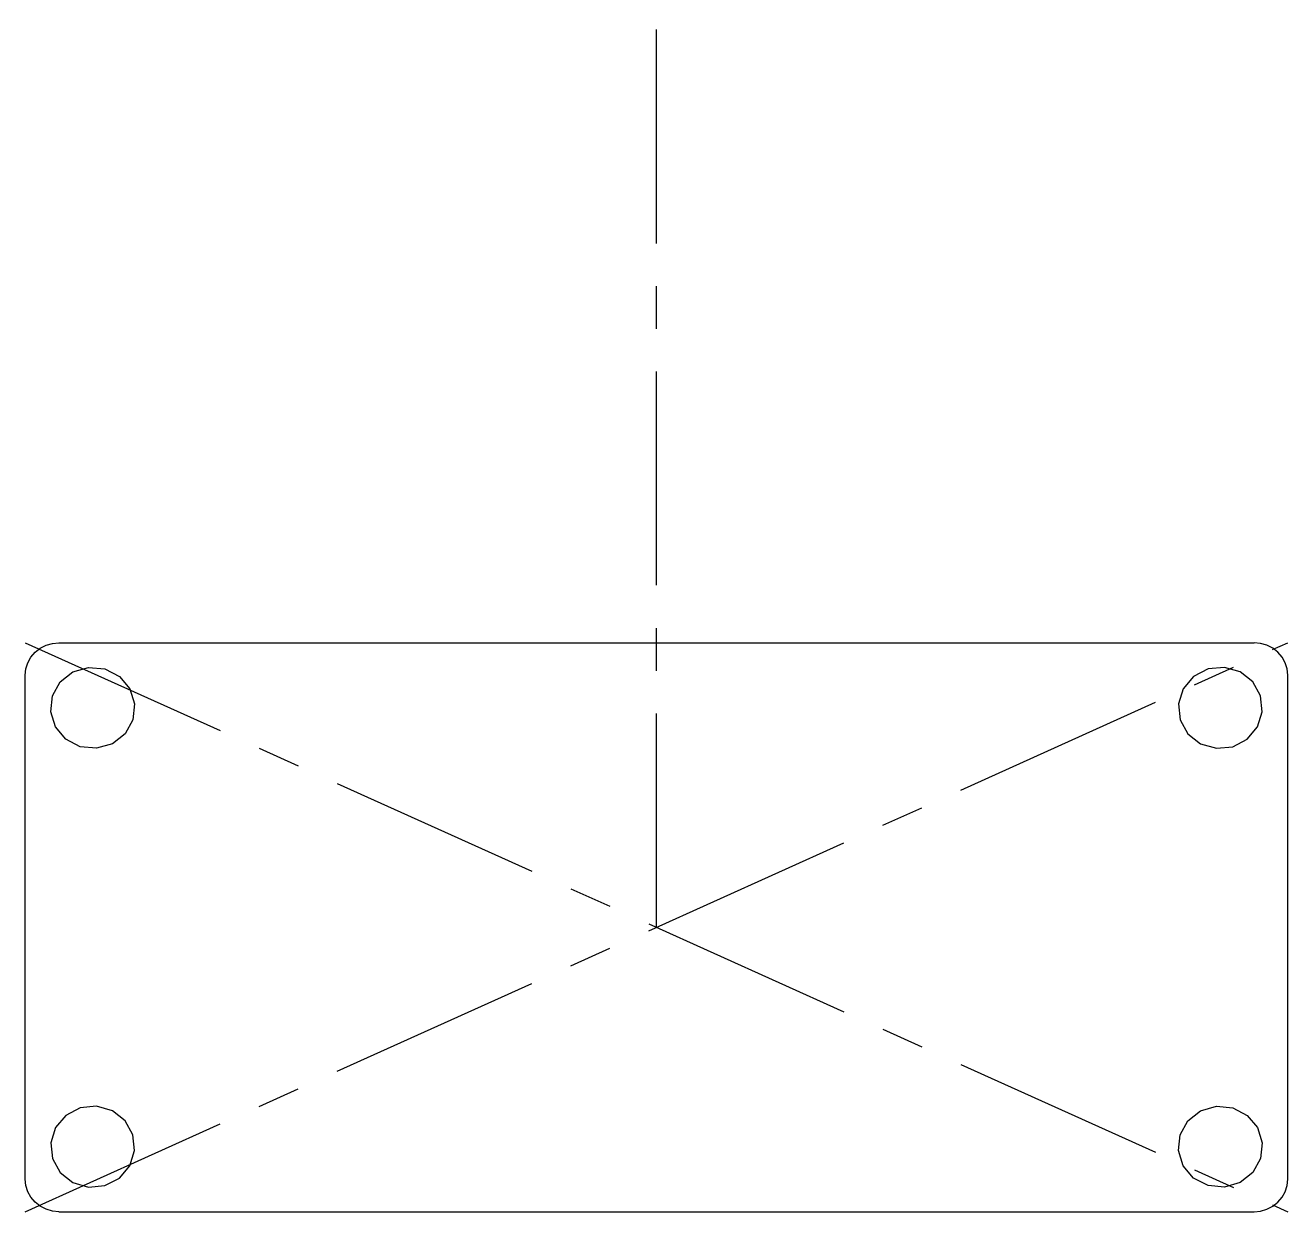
# Model space of a CAD drawing. Header units: millimetres. Extents: x -37.5 to 37.5, y -16.9 to 53.6.
import ezdxf

# ---------------------------------------------------------------- set-up
doc = ezdxf.new("R2010")
doc.units = ezdxf.units.MM
doc.header["$PDSIZE"] = -1
doc.linetypes.add('CENTERX2', pattern=[20.32, 12.7, -2.54, 2.54, -2.54])

msp = doc.modelspace()

# ---------------------------------------------------------------- linework, layer by layer
at = {"color": 7, "linetype": 'CENTERX2'}
for p, q in [((0, 0), (0, 53.6)), ((-37.5, -16.904), (37.5, 16.904)), ((-37.5, 16.904), (37.5, -16.904))]:
    msp.add_line(p, q, dxfattribs=at)
at = {"color": 7, "linetype": 'Continuous'}
for p, q in [((-35.5, 16.904), (35.5, 16.904)), ((-37.5, -14.972), (-37.5, 14.972)), ((37.5, -14.972), (37.5, 14.972)), ((-35.5, -16.904), (35.5, -16.904))]:
    msp.add_line(p, q, dxfattribs=at)
at = {"color": 7, "linetype": 'Continuous', "flags": 128}
for points in [[(-37.5, 14.972), (-37.462, 15.349), (-37.348, 15.711), (-37.163, 16.045), (-36.914, 16.338), (-36.611, 16.578), (-36.265, 16.757), (-35.89, 16.867), (-35.5, 16.904)], [(37.5, 14.972), (37.462, 15.349), (37.348, 15.711), (37.163, 16.045), (36.914, 16.338), (36.611, 16.578), (36.265, 16.757), (35.89, 16.867), (35.5, 16.904)], [(-35.891, 13.746), (-35.429, 14.576), (-34.674, 15.172), (-33.74, 15.444), (-32.769, 15.349), (-31.91, 14.903), (-31.293, 14.174), (-31.012, 13.271), (-31.109, 12.334), (-31.571, 11.504), (-32.326, 10.908), (-33.26, 10.636), (-34.231, 10.731), (-35.09, 11.177), (-35.707, 11.906), (-35.988, 12.809), (-35.891, 13.746)], [(35.891, 13.746), (35.429, 14.576), (34.674, 15.172), (33.74, 15.444), (32.769, 15.349), (31.91, 14.903), (31.293, 14.174), (31.012, 13.271), (31.109, 12.334), (31.571, 11.504), (32.326, 10.908), (33.26, 10.636), (34.231, 10.731), (35.09, 11.177), (35.707, 11.906), (35.988, 12.809), (35.891, 13.746)], [(-35.891, -13.746), (-35.429, -14.576), (-34.674, -15.172), (-33.74, -15.444), (-32.769, -15.349), (-31.91, -14.903), (-31.293, -14.174), (-31.012, -13.271), (-31.109, -12.334), (-31.571, -11.504), (-32.326, -10.908), (-33.26, -10.636), (-34.231, -10.731), (-35.09, -11.177), (-35.707, -11.906), (-35.988, -12.809), (-35.891, -13.746)], [(35.891, -13.746), (35.429, -14.576), (34.674, -15.172), (33.74, -15.444), (32.769, -15.349), (31.91, -14.903), (31.293, -14.174), (31.012, -13.271), (31.109, -12.334), (31.571, -11.504), (32.326, -10.908), (33.26, -10.636), (34.231, -10.731), (35.09, -11.177), (35.707, -11.906), (35.988, -12.809), (35.891, -13.746)], [(-35.5, -16.904), (-35.89, -16.867), (-36.265, -16.757), (-36.611, -16.578), (-36.914, -16.338), (-37.163, -16.045), (-37.348, -15.711), (-37.462, -15.349), (-37.5, -14.972)], [(35.5, -16.904), (35.89, -16.867), (36.265, -16.757), (36.611, -16.578), (36.914, -16.338), (37.163, -16.045), (37.348, -15.711), (37.462, -15.349), (37.5, -14.972)]]:
    msp.add_lwpolyline(points, dxfattribs=at)
at = {"color": 7, "linetype": 'Continuous'}
msp.add_point((0, 0), dxfattribs=at)
msp.add_point((0, 0), dxfattribs=at)

doc.saveas('drawing.dxf')
